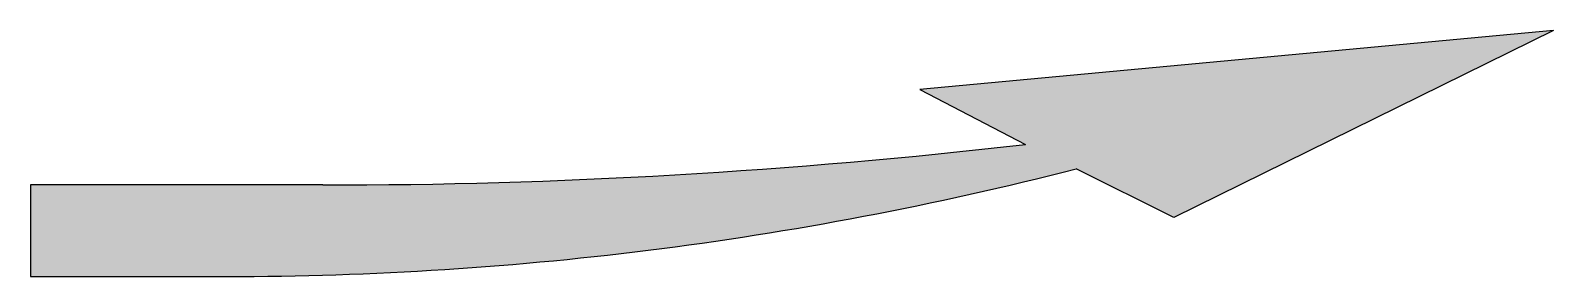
# Model space of a CAD drawing. Extents: x 1.05 to 8.55, y 17.26 to 18.47.
import ezdxf

# ---------------------------------------------------------------- set-up
doc = ezdxf.new("R2010")
doc.units = 0
doc.header["$LTSCALE"] = 20
doc.header["$MEASUREMENT"] = 0
doc.layers.get('0').update_dxf_attribs({"linetype": 'CONTINUOUS'})

msp = doc.modelspace()

# ---------------------------------------------------------------- hatches: boundary and pattern name
at = {"linetype": 'Continuous'}
msp.add_hatch(color=256, dxfattribs=at).paths.add_polyline_path([(8.551, 18.4737), (5.431, 18.1837), (5.951, 17.9137, -0.028877), (2.4909, 17.7137), (1.051, 17.7137), (1.051, 17.2637), (1.951, 17.2637, 0.06388), (6.201, 17.7937), (6.681, 17.5537)])

# ---------------------------------------------------------------- linework, layer by layer
for p, q in [((8.551, 18.4737), (5.431, 18.1837)), ((8.551, 18.4737), (6.681, 17.5537)), ((5.431, 18.1837), (5.951, 17.9137)), ((6.681, 17.5537), (6.201, 17.7937)), ((1.051, 17.7137), (1.051, 17.2637)), ((2.491, 17.7137), (1.051, 17.7137)), ((1.051, 17.2637), (1.951, 17.2637))]:
    msp.add_line(p, q, dxfattribs=at)
for centre, radius, start, end in [((2.4909, 47.7437), 30.03, 270.00011, 276.61632), ((2.0103, 34.0936), 16.83, 269.79826, 284.41859)]:
    msp.add_arc(centre, radius, start, end, dxfattribs=at)

doc.saveas('drawing.dxf')
